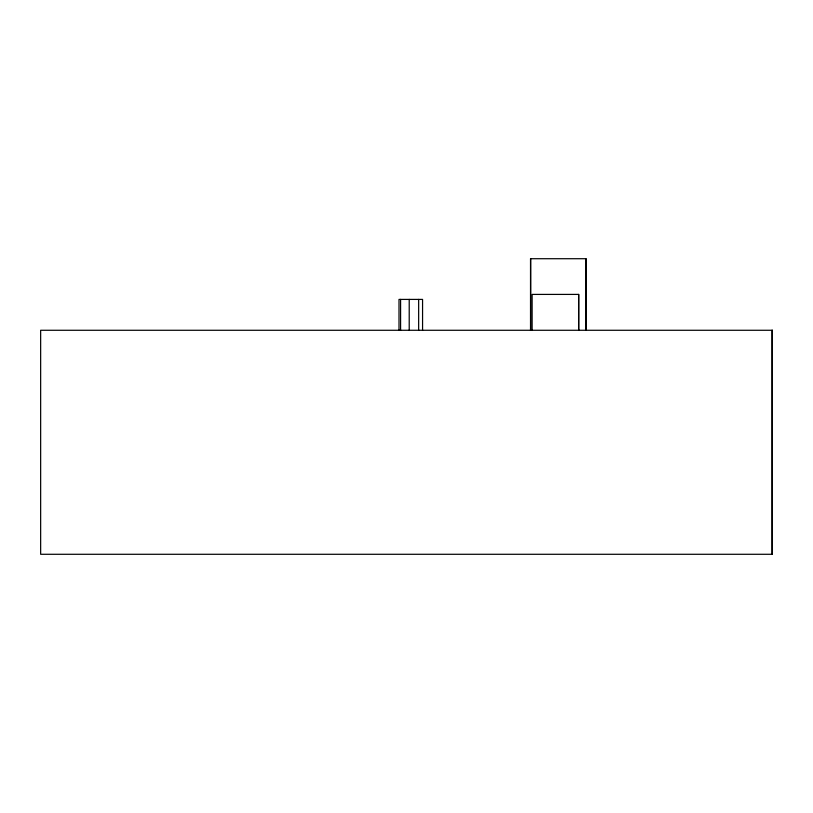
<?xml version="1.0" encoding="UTF-8"?>
<svg xmlns="http://www.w3.org/2000/svg" width="813" height="813" viewBox="0 0 813 813"><rect width="100%" height="100%" fill="white"/><g stroke="black" fill="none" stroke-linecap="round" stroke-linejoin="round"><path stroke-width="1.22" d="M771.984 330.271L771.984 554.283M586.082 330.271L586.082 258.717L530.523 258.717L530.523 330.271M585.919 258.717L585.919 330.271M578.704 330.271L578.704 294.408L532.129 294.408L532.129 330.271M578.653 294.408L578.653 330.271M530.686 258.717L530.686 330.271M422.567 330.271L422.567 299.408L399 299.408L399 330.271M418.654 299.408L418.654 330.271M409.213 299.408L409.213 330.271M400.585 299.408L400.585 330.271M772.35 330.271L40.65 330.271L40.65 554.283L772.35 554.283L772.35 330.271"/></g></svg>
